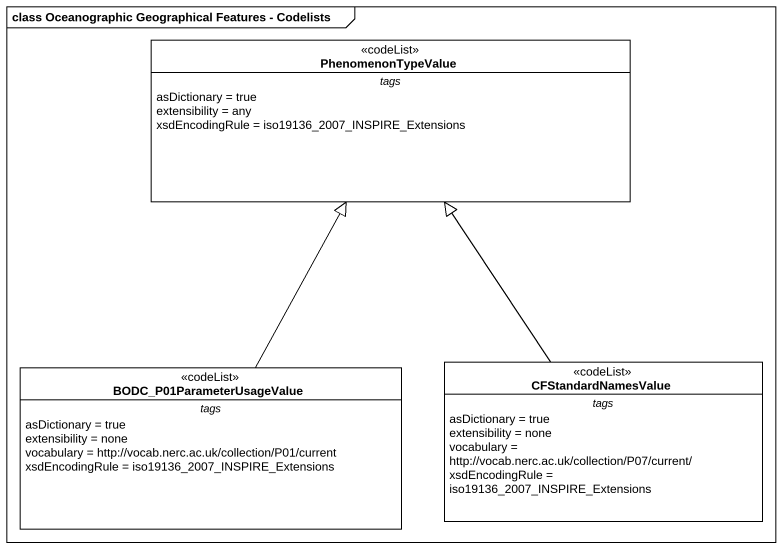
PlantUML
@startuml
mainframe class Oceanographic Geographical Features - Codelists
hide circle
hide empty members
class PhenomenonTypeValue <<codeList>> #FFFFFF {
  -- tags --
  asDictionary = true
  extensibility = any
  xsdEncodingRule = iso19136_2007_INSPIRE_Extensions
}
class CFStandardNamesValue <<codeList>> #FFFFFF {
  -- tags --
  asDictionary = true
  extensibility = none
  vocabulary = http://vocab.nerc.ac.uk/collection/P07/current/
  xsdEncodingRule = iso19136_2007_INSPIRE_Extensions
}
class BODC_P01ParameterUsageValue <<codeList>> #FFFFFF {
  -- tags --
  asDictionary = true
  extensibility = none
  vocabulary = http://vocab.nerc.ac.uk/collection/P01/current
  xsdEncodingRule = iso19136_2007_INSPIRE_Extensions
}
CFStandardNamesValue -up-|> PhenomenonTypeValue
BODC_P01ParameterUsageValue -up-|> PhenomenonTypeValue
@enduml
